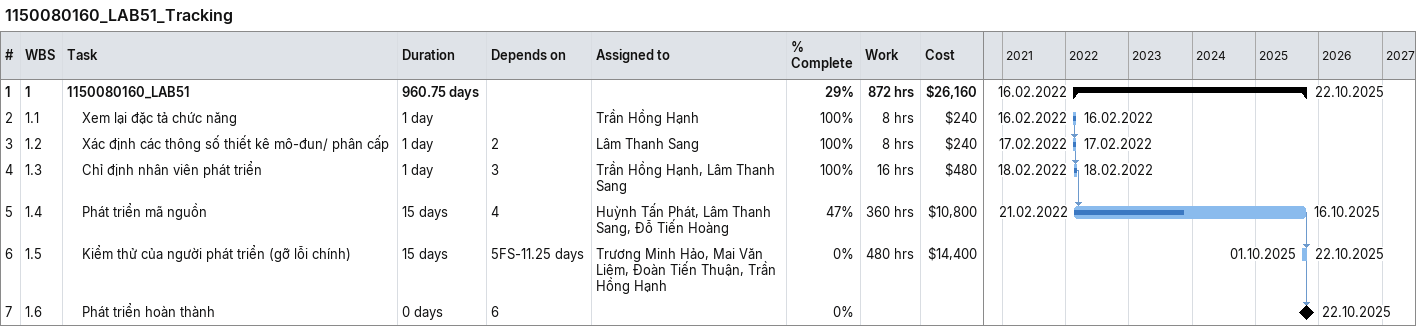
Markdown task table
1150080160_LAB51_Tracking

| ID | WBS | Task | Duration | Start | Finish | Predecessors | Resources | % complete | Work (h) | Cost ($) |
|---|---|---|---|---|---|---|---|---|---|---|
| 1 | 1 | **1150080160_LAB51** | 960.75d | 2022-02-16 | 2025-10-22 |  |  | 29 | 872 | 26160 |
| 2 | 1.1 | Xem lại đặc tả chức năng | 1d | 2022-02-16 | 2022-02-16 |  | Trần Hồng Hạnh | 100 | 8 | 240 |
| 3 | 1.2 | Xác định các thông số thiết kê mô-đun/ phân cấp | 1d | 2022-02-17 | 2022-02-17 | 2 | Lâm Thanh Sang | 100 | 8 | 240 |
| 4 | 1.3 | Chỉ định nhân viên phát triển | 1d | 2022-02-18 | 2022-02-18 | 3 | Trần Hồng Hạnh, Lâm Thanh Sang | 100 | 16 | 480 |
| 5 | 1.4 | Phát triển mã nguồn | 15d | 2022-02-21 | 2025-10-16 | 4 | Huỳnh Tấn Phát, Lâm Thanh Sang, Đỗ Tiến Hoàng | 47 | 360 | 10800 |
| 6 | 1.5 | Kiểm thử của người phát triển (gỡ lỗi chính) | 15d | 2025-10-01 | 2025-10-22 | 5FS-11.25d | Trương Minh Hảo, Mai Văn Liêm, Đoàn Tiến Thuận, Trần Hồng Hạnh | 0 | 480 | 14400 |
| 7 | 1.6 | Phát triển hoàn thành | 0d | 2025-10-22 | 2025-10-22 | 6 |  | 0 |  |  |
